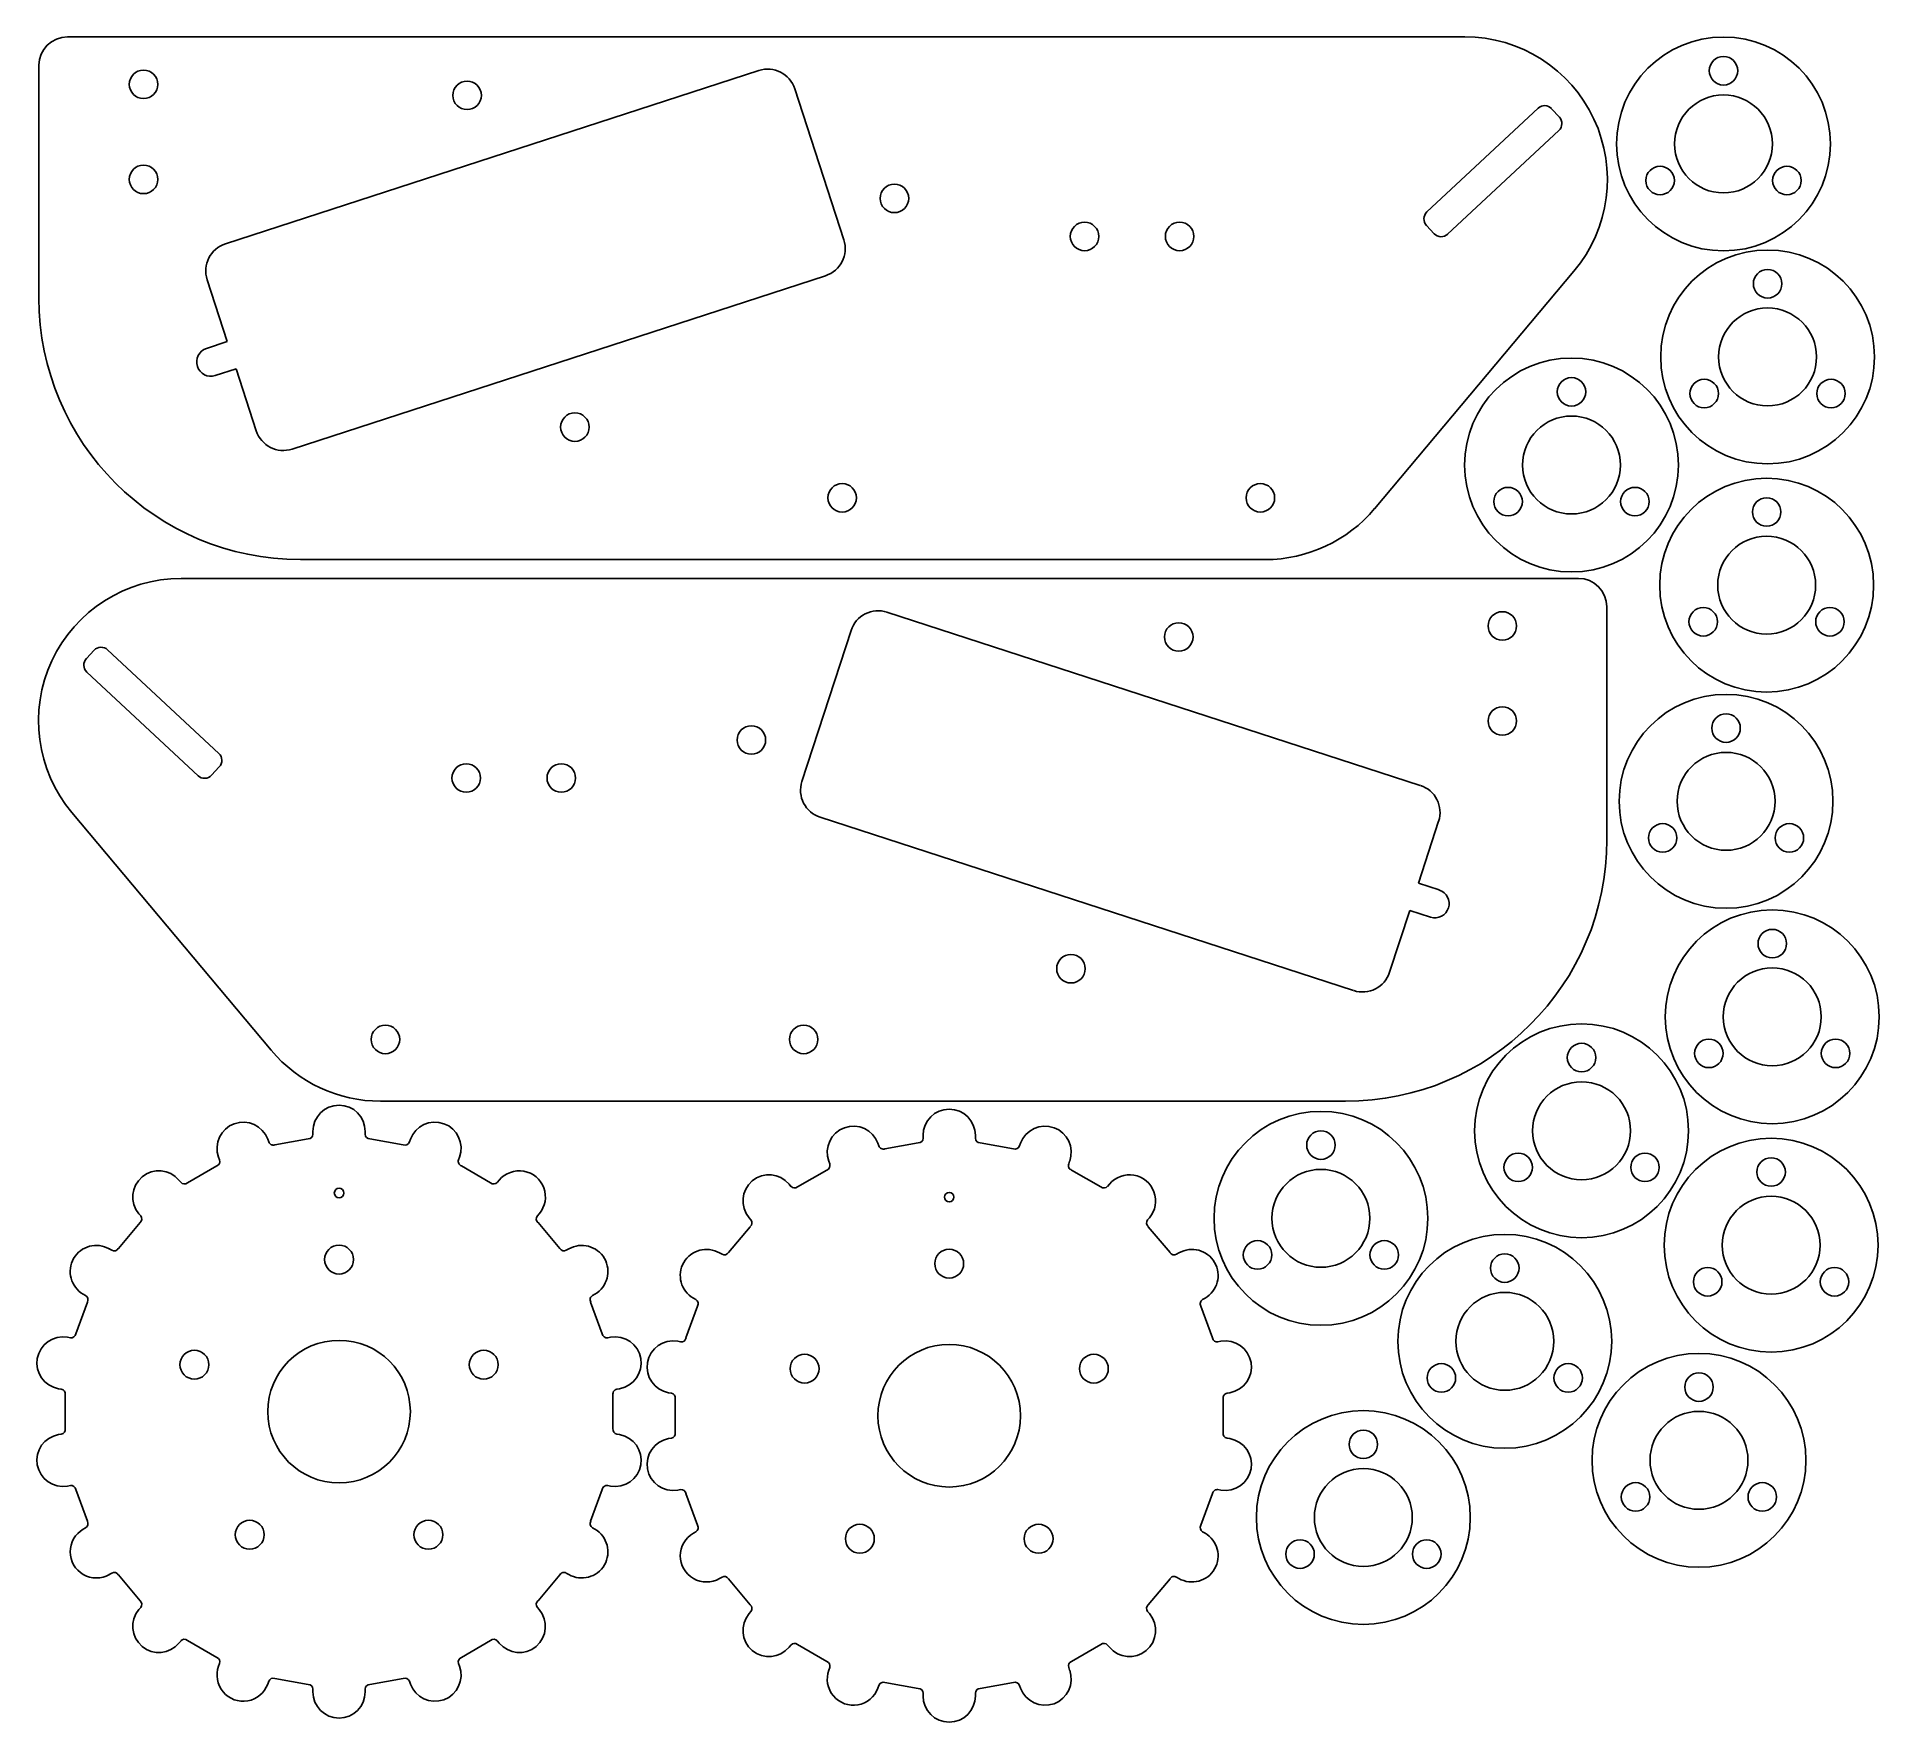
# Model space of a CAD drawing. Extents: x 8 to 201, y 2 to 179.
import ezdxf

# ---------------------------------------------------------------- set-up
doc = ezdxf.new("R2010")
doc.units = 0
doc.header["$LTSCALE"] = 12.7
doc.layers.add('VISIBLE', color=7, linetype='CONTINUOUS')

msp = doc.modelspace()

# ---------------------------------------------------------------- linework, layer by layer
at = {"layer": 'VISIBLE'}
for p, q in [((10.88, 179.24), (157.88, 179.24)), ((7.88, 151.74), (7.88, 176.24)), ((83.61, 175.69), (27.5, 157.46)), ((87.39, 173.77), (92.55, 157.88)), ((165.6, 171.73), (153.9, 160.81)), ((167.02, 171.68), (167.83, 170.8)), ((167.78, 169.39), (156.08, 158.47)), ((153.85, 159.4), (154.67, 158.52)), ((25.57, 153.68), (27.69, 147.17)), ((90.63, 154.1), (34.51, 135.87)), ((169.37, 154.59), (148.39, 129.59)), ((25.5, 146.45), (27.69, 147.17)), ((26.43, 143.6), (28.62, 144.31)), ((28.62, 144.31), (30.73, 137.8)), ((35.38, 124.24), (136.9, 124.24)), ((169.83, 122.26), (22.83, 122.26)), ((153.2, 100.49), (97.09, 118.72)), ((172.83, 94.76), (172.83, 119.26)), ((88.15, 100.91), (93.31, 116.79)), ((12.87, 113.83), (13.69, 114.7)), ((26.8, 103.84), (15.1, 114.75)), ((24.62, 101.5), (12.92, 112.41)), ((26.04, 101.55), (26.85, 102.43)), ((11.33, 97.62), (32.31, 72.62)), ((146.19, 78.9), (90.08, 97.13)), ((153.01, 90.19), (155.13, 96.71)), ((153.01, 90.19), (155.2, 89.48)), ((149.97, 80.82), (152.09, 87.34)), ((152.09, 87.34), (154.27, 86.63)), ((145.33, 67.26), (43.8, 67.26)), ((36.7, 63.79), (36.7, 64.09)), ((42.2, 63.79), (42.2, 64.09)), ((32.05, 62.97), (31.95, 63.25)), ((32.69, 62.67), (36.2, 63.29)), ((42.7, 63.29), (46.21, 62.67)), ((46.85, 62.97), (46.95, 63.25)), ((96.24, 62.55), (96.14, 62.83)), ((96.88, 62.25), (100.39, 62.87)), ((100.89, 63.37), (100.89, 63.67)), ((106.39, 63.37), (106.39, 63.67)), ((106.89, 62.87), (110.4, 62.25)), ((111.04, 62.55), (111.15, 62.83)), ((23.5, 58.67), (26.58, 60.45)), ((26.88, 61.09), (26.78, 61.37)), ((52.02, 61.09), (52.12, 61.37)), ((52.32, 60.45), (55.4, 58.67)), ((91.07, 60.67), (90.97, 60.95)), ((116.21, 60.67), (116.31, 60.95)), ((22.79, 58.73), (22.6, 58.96)), ((56.11, 58.73), (56.3, 58.96)), ((86.99, 58.3), (86.79, 58.53)), ((87.69, 58.24), (90.78, 60.02)), ((116.51, 60.02), (119.6, 58.24)), ((120.3, 58.3), (120.49, 58.53)), ((16.23, 51.76), (18.52, 54.49)), ((18.58, 55.19), (18.39, 55.42)), ((60.32, 55.19), (60.51, 55.42)), ((60.38, 54.49), (62.67, 51.76)), ((82.77, 54.77), (82.58, 55)), ((124.51, 54.77), (124.71, 55)), ((80.42, 51.34), (82.71, 54.06)), ((124.58, 54.06), (126.87, 51.34)), ((15.54, 51.58), (15.28, 51.73)), ((63.36, 51.58), (63.62, 51.73)), ((79.74, 51.15), (79.48, 51.3)), ((127.55, 51.15), (127.81, 51.3)), ((12.79, 46.81), (12.53, 46.96)), ((66.11, 46.81), (66.37, 46.96)), ((76.99, 46.39), (76.73, 46.54)), ((130.3, 46.39), (130.56, 46.54)), ((11.76, 42.78), (12.98, 46.13)), ((65.92, 46.13), (67.14, 42.78)), ((75.95, 42.36), (77.17, 45.71)), ((130.12, 45.71), (131.33, 42.36)), ((11.18, 42.38), (10.88, 42.43)), ((67.72, 42.38), (68.02, 42.43)), ((75.37, 41.95), (75.08, 42)), ((131.91, 41.95), (132.21, 42)), ((10.22, 36.96), (9.93, 37.01)), ((68.68, 36.96), (68.97, 37.01)), ((10.63, 32.82), (10.63, 36.38)), ((68.27, 36.38), (68.27, 32.82)), ((74.42, 36.54), (74.12, 36.59)), ((74.82, 32.39), (74.82, 35.96)), ((132.46, 35.96), (132.46, 32.39)), ((132.87, 36.54), (133.16, 36.59)), ((10.22, 32.24), (9.93, 32.19)), ((68.68, 32.24), (68.97, 32.19)), ((74.42, 31.81), (74.12, 31.76)), ((132.87, 31.81), (133.16, 31.76)), ((11.18, 26.82), (10.88, 26.77)), ((12.98, 23.07), (11.76, 26.42)), ((67.14, 26.42), (65.92, 23.07)), ((67.72, 26.82), (68.02, 26.77)), ((75.37, 26.4), (75.08, 26.35)), ((77.17, 22.64), (75.95, 25.99)), ((131.33, 25.99), (130.12, 22.64)), ((131.91, 26.4), (132.21, 26.35)), ((12.79, 22.38), (12.53, 22.23)), ((66.11, 22.38), (66.37, 22.23)), ((76.99, 21.96), (76.73, 21.81)), ((130.3, 21.96), (130.56, 21.81)), ((15.54, 17.62), (15.28, 17.47)), ((63.36, 17.62), (63.62, 17.47)), ((18.52, 14.71), (16.23, 17.44)), ((62.67, 17.44), (60.38, 14.71)), ((79.74, 17.2), (79.48, 17.05)), ((82.71, 14.28), (80.42, 17.01)), ((126.87, 17.01), (124.58, 14.28)), ((127.55, 17.2), (127.81, 17.05)), ((18.58, 14), (18.39, 13.77)), ((60.32, 14), (60.51, 13.77)), ((82.77, 13.58), (82.58, 13.35)), ((124.51, 13.58), (124.71, 13.35)), ((22.79, 10.47), (22.6, 10.24)), ((26.58, 8.75), (23.5, 10.53)), ((55.4, 10.53), (52.32, 8.75)), ((56.11, 10.47), (56.3, 10.24)), ((86.99, 10.04), (86.79, 9.81)), ((90.78, 8.32), (87.69, 10.11)), ((119.6, 10.11), (116.51, 8.32)), ((120.3, 10.04), (120.49, 9.81)), ((26.88, 8.11), (26.78, 7.83)), ((52.02, 8.11), (52.12, 7.83)), ((32.05, 6.23), (31.95, 5.94)), ((36.2, 5.91), (32.69, 6.52)), ((46.21, 6.52), (42.7, 5.91)), ((46.85, 6.23), (46.95, 5.94)), ((91.07, 7.68), (90.97, 7.4)), ((100.39, 5.48), (96.88, 6.1)), ((110.4, 6.1), (106.89, 5.48)), ((116.21, 7.68), (116.31, 7.4)), ((36.7, 5.41), (36.7, 5.11)), ((42.2, 5.41), (42.2, 5.11)), ((96.24, 5.8), (96.14, 5.52)), ((100.89, 4.98), (100.89, 4.68)), ((106.39, 4.98), (106.39, 4.68)), ((111.04, 5.8), (111.15, 5.52))]:
    msp.add_line(p, q, dxfattribs=at)
for centre, radius in [((185.1, 167.97), 11.25), ((185.1, 175.67), 1.5), ((18.88, 174.24), 1.5), ((52.92, 173.08), 1.5), ((185.1, 167.97), 5.15), ((18.88, 164.24), 1.5), ((178.43, 164.12), 1.5), ((191.77, 164.12), 1.5), ((97.88, 162.24), 1.5), ((117.88, 158.24), 1.5), ((127.88, 158.24), 1.5), ((189.74, 145.56), 11.25), ((189.74, 153.26), 1.5), ((189.74, 145.56), 5.15), ((169.11, 134.19), 11.25), ((169.11, 141.89), 1.5), ((183.07, 141.71), 1.5), ((196.41, 141.71), 1.5), ((64.26, 138.18), 1.5), ((169.11, 134.19), 5.15), ((92.38, 130.74), 1.5), ((136.38, 130.74), 1.5), ((162.44, 130.34), 1.5), ((175.78, 130.34), 1.5), ((189.64, 121.55), 11.25), ((189.64, 129.25), 1.5), ((189.64, 121.55), 5.15), ((161.83, 117.26), 1.5), ((182.97, 117.7), 1.5), ((196.3, 117.7), 1.5), ((127.79, 116.1), 1.5), ((161.83, 107.26), 1.5), ((185.37, 98.81), 11.25), ((82.83, 105.26), 1.5), ((185.37, 106.51), 1.5), ((52.83, 101.26), 1.5), ((62.83, 101.26), 1.5), ((185.37, 98.81), 5.15), ((178.7, 94.96), 1.5), ((192.03, 94.96), 1.5), ((190.23, 76.14), 11.25), ((190.23, 83.84), 1.5), ((116.45, 81.2), 1.5), ((190.23, 76.14), 5.15), ((44.33, 73.76), 1.5), ((88.33, 73.76), 1.5), ((170.17, 64.15), 11.25), ((183.56, 72.29), 1.5), ((196.89, 72.29), 1.5), ((170.17, 71.85), 1.5), ((170.17, 64.15), 5.15), ((142.75, 54.94), 11.25), ((142.75, 62.64), 1.5), ((190.11, 52.11), 11.25), ((142.75, 54.94), 5.15), ((163.5, 60.3), 1.5), ((176.84, 60.3), 1.5), ((190.11, 59.81), 1.5), ((39.45, 57.6), 0.5), ((103.64, 57.17), 0.5), ((190.11, 52.11), 5.15), ((136.08, 51.09), 1.5), ((149.41, 51.09), 1.5), ((162.09, 42), 11.25), ((39.45, 50.6), 1.52), ((103.64, 50.17), 1.52), ((162.09, 49.7), 1.5), ((183.44, 48.26), 1.5), ((196.78, 48.26), 1.5), ((162.09, 42), 5.15), ((24.23, 39.54), 1.52), ((39.45, 34.6), 7.5), ((54.67, 39.54), 1.52), ((103.64, 34.17), 7.5), ((182.52, 29.48), 11.25), ((88.43, 39.12), 1.52), ((118.86, 39.12), 1.52), ((155.42, 38.15), 1.5), ((168.76, 38.15), 1.5), ((182.52, 37.18), 1.5), ((147.21, 23.46), 11.25), ((182.52, 29.48), 5.15), ((147.21, 31.16), 1.5), ((147.21, 23.46), 5.15), ((175.85, 25.63), 1.5), ((189.18, 25.63), 1.5), ((30.05, 21.65), 1.52), ((48.85, 21.65), 1.52), ((94.24, 21.23), 1.52), ((113.05, 21.23), 1.52), ((140.55, 19.61), 1.5), ((153.88, 19.61), 1.5)]:
    msp.add_circle(centre, radius, dxfattribs=at)
for centre, radius, start, end in [((10.88, 176.24), 3, 90, 180), ((157.88, 164.24), 15, 320, 90), ((84.54, 172.84), 3, 18, 108), ((166.28, 171), 1, 43, 133), ((167.1, 170.12), 1, 313, 43), ((154.58, 160.08), 1, 133, 223), ((28.43, 154.61), 3, 108, 198), ((89.7, 156.96), 3, 288, 18), ((155.4, 159.21), 1, 223, 313), ((35.38, 151.74), 27.5, 180, 270), ((25.97, 145.03), 1.5, 108, 288), ((33.59, 138.72), 3, 198, 288), ((136.9, 139.24), 15, 270, 320), ((22.83, 107.26), 15, 90, 220), ((169.83, 119.26), 3, 0, 90), ((96.17, 115.86), 3, 72, 162), ((14.42, 114.02), 1, 47, 137), ((13.6, 113.14), 1, 137, 227), ((26.12, 103.11), 1, 317, 47), ((25.3, 102.23), 1, 227, 317), ((91, 99.98), 3, 162, 252), ((152.28, 97.63), 3, 342, 72), ((145.33, 94.76), 27.5, 270, 0), ((154.74, 88.05), 1.5, 252, 72), ((147.12, 81.75), 3, 252, 342), ((43.8, 82.26), 15, 220, 270), ((39.45, 64.09), 2.75, 0, 180), ((103.64, 63.67), 2.75, 0, 180), ((29.36, 62.31), 2.75, 20, 200), ((49.54, 62.31), 2.75, 340, 160), ((93.56, 61.89), 2.75, 20, 200), ((113.73, 61.89), 2.75, 340, 160), ((32.52, 63.14), 0.5, 200, 290), ((36.2, 63.79), 0.5, 270, 0), ((42.7, 63.79), 0.5, 180, 270), ((46.38, 63.14), 0.5, 250, 340), ((96.71, 62.72), 0.5, 200, 290), ((100.39, 63.37), 0.5, 270, 0), ((106.89, 63.37), 0.5, 180, 270), ((110.57, 62.72), 0.5, 250, 340), ((26.41, 60.92), 0.5, 290, 20), ((52.49, 60.92), 0.5, 160, 250), ((90.6, 60.49), 0.5, 290, 20), ((116.68, 60.49), 0.5, 160, 250), ((20.49, 57.19), 2.75, 40, 220), ((23.18, 59.05), 0.5, 220, 310), ((55.72, 59.05), 0.5, 230, 320), ((58.41, 57.19), 2.75, 320, 140), ((84.69, 56.77), 2.75, 40, 220), ((87.37, 58.63), 0.5, 220, 310), ((119.92, 58.63), 0.5, 230, 320), ((122.6, 56.77), 2.75, 320, 140), ((18.2, 54.87), 0.5, 310, 40), ((60.7, 54.87), 0.5, 140, 230), ((82.39, 54.45), 0.5, 310, 40), ((124.9, 54.45), 0.5, 140, 230), ((13.91, 49.34), 2.75, 60, 240), ((15.79, 52.01), 0.5, 240, 330), ((63.11, 52.01), 0.5, 210, 300), ((64.99, 49.34), 2.75, 300, 120), ((78.1, 48.92), 2.75, 60, 240), ((79.99, 51.59), 0.5, 240, 330), ((127.3, 51.59), 0.5, 210, 300), ((129.18, 48.92), 2.75, 300, 120), ((12.54, 46.38), 0.5, 330, 60), ((66.36, 46.38), 0.5, 120, 210), ((76.74, 45.96), 0.5, 330, 60), ((130.55, 45.96), 0.5, 120, 210), ((11.27, 42.87), 0.5, 260, 350), ((67.63, 42.87), 0.5, 190, 280), ((10.41, 39.72), 2.75, 80, 260), ((68.49, 39.72), 2.75, 280, 100), ((74.6, 39.3), 2.75, 80, 260), ((75.46, 42.44), 0.5, 260, 350), ((131.83, 42.44), 0.5, 190, 280), ((132.69, 39.3), 2.75, 280, 100), ((10.14, 36.47), 0.5, 350, 80), ((68.76, 36.47), 0.5, 100, 190), ((74.33, 36.04), 0.5, 350, 80), ((132.96, 36.04), 0.5, 100, 190), ((10.41, 29.48), 2.75, 100, 280), ((10.14, 32.73), 0.5, 280, 10), ((68.49, 29.48), 2.75, 260, 80), ((68.76, 32.73), 0.5, 170, 260), ((74.6, 29.05), 2.75, 100, 280), ((74.33, 32.31), 0.5, 280, 10), ((132.69, 29.05), 2.75, 260, 80), ((132.96, 32.31), 0.5, 170, 260), ((11.27, 26.33), 0.5, 10, 100), ((67.63, 26.33), 0.5, 80, 170), ((75.46, 25.9), 0.5, 10, 100), ((131.83, 25.9), 0.5, 80, 170), ((13.91, 19.85), 2.75, 120, 300), ((12.54, 22.82), 0.5, 300, 30), ((64.99, 19.85), 2.75, 240, 60), ((66.36, 22.82), 0.5, 150, 240), ((78.1, 19.43), 2.75, 120, 300), ((76.74, 22.39), 0.5, 300, 30), ((129.18, 19.43), 2.75, 240, 60), ((130.55, 22.39), 0.5, 150, 240), ((15.79, 17.19), 0.5, 30, 120), ((63.11, 17.19), 0.5, 60, 150), ((79.99, 16.76), 0.5, 30, 120), ((127.3, 16.76), 0.5, 60, 150), ((20.49, 12.01), 2.75, 140, 320), ((18.2, 14.32), 0.5, 320, 50), ((58.41, 12.01), 2.75, 220, 40), ((60.7, 14.32), 0.5, 130, 220), ((82.39, 13.9), 0.5, 320, 50), ((124.9, 13.9), 0.5, 130, 220), ((84.69, 11.58), 2.75, 140, 320), ((122.6, 11.58), 2.75, 220, 40), ((23.18, 10.15), 0.5, 50, 140), ((55.72, 10.15), 0.5, 40, 130), ((87.37, 9.72), 0.5, 50, 140), ((119.92, 9.72), 0.5, 40, 130), ((26.41, 8.28), 0.5, 340, 70), ((29.36, 6.88), 2.75, 160, 340), ((49.54, 6.88), 2.75, 200, 20), ((52.49, 8.28), 0.5, 110, 200), ((90.6, 7.85), 0.5, 340, 70), ((116.68, 7.85), 0.5, 110, 200), ((32.52, 6.06), 0.5, 70, 160), ((36.2, 5.41), 0.5, 0, 90), ((42.7, 5.41), 0.5, 90, 180), ((46.38, 6.06), 0.5, 20, 110), ((93.56, 6.46), 2.75, 160, 340), ((96.71, 5.63), 0.5, 70, 160), ((110.57, 5.63), 0.5, 20, 110), ((113.73, 6.46), 2.75, 200, 20), ((39.45, 5.11), 2.75, 180, 0), ((100.39, 4.98), 0.5, 0, 90), ((103.64, 4.68), 2.75, 180, 0), ((106.89, 4.98), 0.5, 90, 180)]:
    msp.add_arc(centre, radius, start, end, dxfattribs=at)

doc.saveas('drawing.dxf')
